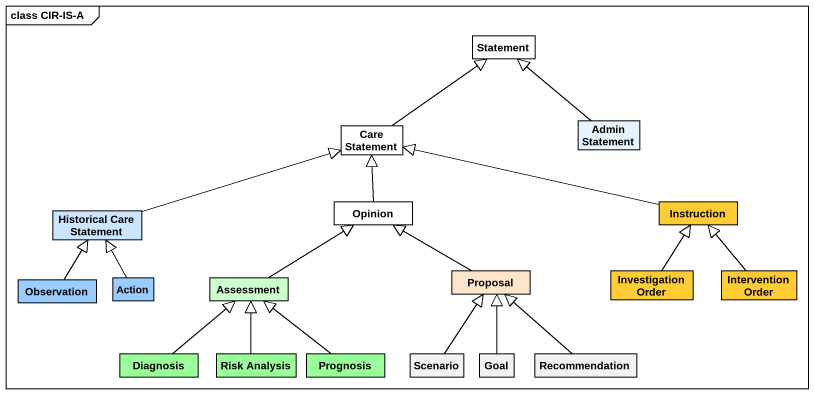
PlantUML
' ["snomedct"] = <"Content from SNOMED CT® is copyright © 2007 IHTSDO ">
@startuml
mainframe class CIR-IS-A
hide circle
hide empty members
class Statement #FFFFFF
class "Care Statement" as Care_Statement #FFFFFF
class "Admin Statement" as Admin_Statement #E5F2FF
class "Historical Care Statement" as Historical_Care_Statement #CBE5FF
class Opinion #FFFFFF
class Instruction #FFCC33
class Observation #99CCFF
class "Action" as Action_ #99CCFF
class Assessment #CCFFCC
class Proposal #FFE5CB
class "Investigation Order" as Investigation_Order #FFCC33
class "Intervention Order" as Intervention_Order #FFCC33
class Diagnosis #99FF99
class "Risk Analysis" as Risk_Analysis #99FF99
class Prognosis #99FF99
class Scenario
class Goal
class Recommendation
Care_Statement -up-|> Statement
Admin_Statement -up-|> Statement
Historical_Care_Statement -right-|> Care_Statement
Opinion -up-|> Care_Statement
Instruction -left-|> Care_Statement
Observation -up-|> Historical_Care_Statement
Action_ -up-|> Historical_Care_Statement
Assessment -up-|> Opinion
Proposal -left-|> Opinion
Investigation_Order -up-|> Instruction
Intervention_Order -up-|> Instruction
Diagnosis -up-|> Assessment
Risk_Analysis -up-|> Assessment
Prognosis -up-|> Assessment
Scenario -up-|> Proposal
Goal -up-|> Proposal
Recommendation -up-|> Proposal
@enduml
